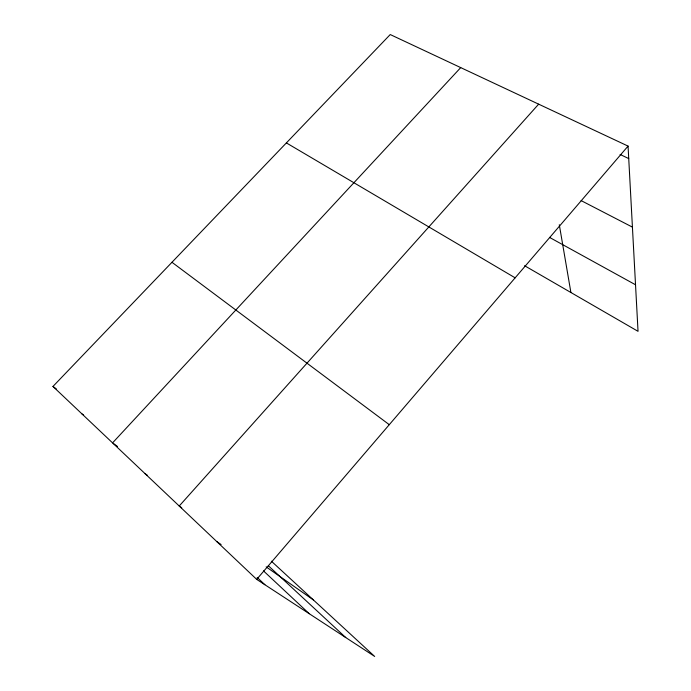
<?xml version="1.0" encoding="UTF-8"?>
<svg xmlns="http://www.w3.org/2000/svg" width="691" height="691" viewBox="0 0 691 691"><rect width="100%" height="100%" fill="white"/><g stroke="black" fill="none" stroke-linecap="round" stroke-linejoin="round"><path stroke-width="1.04" d="M256.689 579.378L628.059 146.095L390.234 34.55L52.965 386.442L256.689 579.378L374.677 656.45L271.373 561.196M538.652 104.16L179.228 506.019L181.733 507.773M112.564 442.888L460.716 67.606M620.086 154.464L628.732 158.584M581.105 200.589L632.42 227.123M549.483 237.376L635.53 284.778M524.59 265.724L638.035 331.326L628.059 146.095M286.376 142.907L515.149 277.834M216.741 541.545L221.103 544.517M266.165 566.87L313.36 599.909M144.937 473.551L147.546 475.417M113.393 443.492L117.505 446.49M81.953 413.9L83.646 415.153M171.964 262.278L389.283 424.68M52.965 386.442L56.42 389.033M268.333 565.722L345.759 637.56M263.47 570.887L309.266 613.72M257.173 577.434L264.903 584.741M559.295 224.713L570.904 292.509"/></g></svg>
